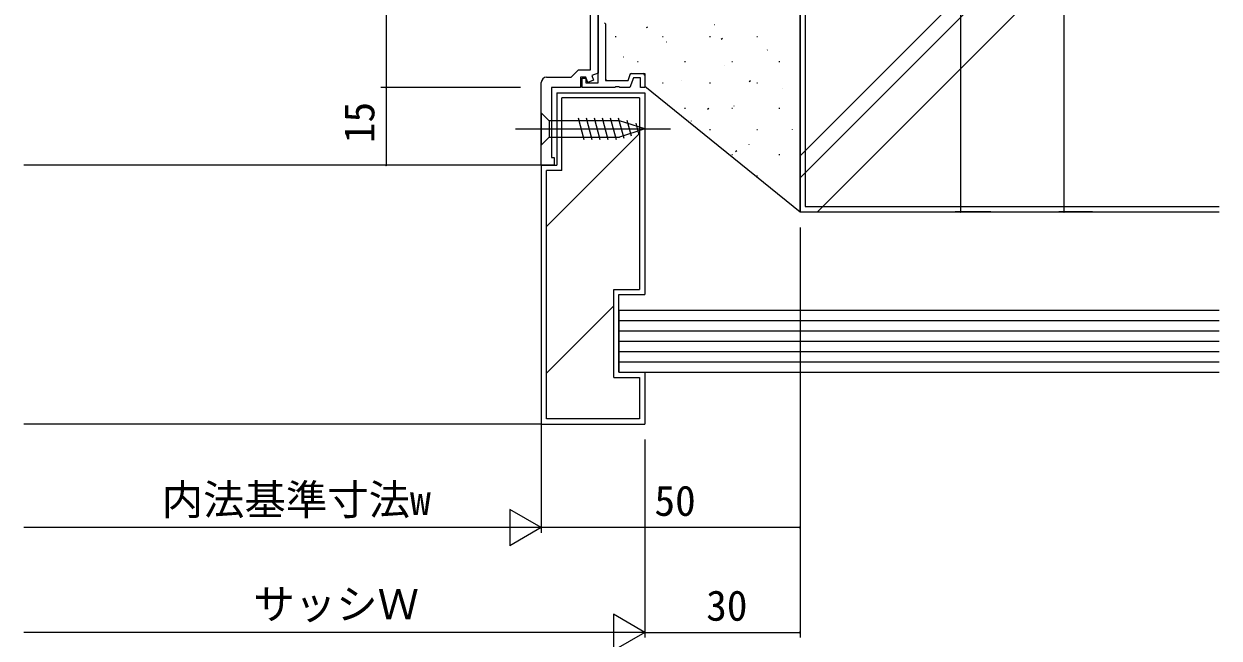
# Model space of a CAD drawing. Units: millimetres, scale not verified. Extents: x -1188 to -198, y -840 to 760.
# Drawn here: x -599 to -368, y 102.8 to 221.5 of the extents above; entities that cross this region are included whole.
import ezdxf
from ezdxf.enums import TextEntityAlignment as Align

# ---------------------------------------------------------------- set-up
doc = ezdxf.new("R2010")
doc.units = ezdxf.units.MM
doc.header["$LTSCALE"] = 4
doc.linetypes.add('CHAIN2', pattern=[12, 9, -1, 1, -1])
for name, color, linetype, lineweight in [('0-3_YKK_11', 7, 'Continuous', 9), ('0-4_YKK_12', 2, 'Continuous', 9), ('0-5_YSS_K', 3, 'Continuous', 9), ('0-6_YKK_13', 4, 'Continuous', 9), ('0-7_YKK_D', 6, 'Continuous', 9)]:
    doc.layers.add(name, color=color, linetype=linetype, lineweight=lineweight)
doc.styles.add('ＭＳ ゴシック', font='')
doc.styles.get('ＭＳ ゴシック').set_extended_font_data('MS Gothic')

msp = doc.modelspace()

# ---------------------------------------------------------------- linework, layer by layer
at = {"layer": '0-3_YKK_11'}
for p, q in [((-489.498, 212.596), (-489.498, 235.896)), ((-488, 210.096), (-488, 237.196)), ((-487.998, 236.396), (-487.998, 212.002)), ((-486.8, 221.697), (-486.6, 221.497)), ((-486.6, 221.497), (-486.6, 210.596)), ((-493.2, 211.196), (-491.8, 212.596)), ((-491.8, 212.596), (-489.498, 212.596)), ((-498, 211.196), (-493.2, 211.196)), ((-491.4, 211.196), (-491.4, 209.196)), ((-490.4, 211.196), (-491.4, 211.196)), ((-491.1, 210.996), (-490.4, 210.996)), ((-491.1, 209.196), (-491.1, 210.996)), ((-490.036, 210.196), (-490.4, 211.196)), ((-490.4, 210.996), (-490.4, 210.096)), ((-488.908, 210.606), (-490.036, 210.196)), ((-487.998, 212.002), (-489.25, 211.546)), ((-489.25, 211.546), (-488.908, 210.606)), ((-486.6, 210.596), (-482.242, 210.596)), ((-482.242, 210.596), (-481.769, 211.896)), ((-481.208, 211.096), (-481.9, 209.196)), ((-481.769, 211.896), (-479, 211.896)), ((-479.8, 211.096), (-481.208, 211.096)), ((-479.8, 209.196), (-479.8, 211.096)), ((-479, 211.896), (-479, 209.196)), ((-499, 194.196), (-499, 210.196)), ((-497, 209.196), (-497, 195.696)), ((-491.4, 209.196), (-497, 209.196)), ((-484.758, 209.196), (-491.1, 209.196)), ((-490.4, 210.096), (-488, 210.096)), ((-484.575, 209.316), (-484.758, 209.196)), ((-484.025, 209.316), (-484.575, 209.316)), ((-483.842, 209.196), (-484.025, 209.316)), ((-481.9, 209.196), (-483.842, 209.196)), ((-479, 209.196), (-479.8, 209.196)), ((-496.5, 194.196), (-499, 194.196)), ((-497, 195.696), (-496.5, 195.696)), ((-496.5, 195.696), (-496.5, 194.196))]:
    msp.add_line(p, q, dxfattribs=at)
msp.add_arc((-498, 210.196), 1, 90, 179.99998, dxfattribs=at)
at = {"layer": '0-4_YKK_12'}
msp.add_line((-499, 194.196), (-599, 194.196), dxfattribs=at)
at = {"layer": '0-5_YSS_K'}
for p, q in [((-449, 195.983), (-368, 276.983)), ((-449, 191.74), (-368, 272.74)), ((-445.645, 185.196), (-368, 262.841)), ((-448, 252.124), (-448, 186.196)), ((-486.6, 221.497), (-486.6, 210.896)), ((-478.646, 220.773), (-478.396, 220.938)), ((-465.498, 221.372), (-465.47, 221.382)), ((-484.702, 219.052), (-484.552, 219.052)), ((-475.582, 219.052), (-475.432, 219.052)), ((-474.859, 218.057), (-474.831, 218.067)), ((-466.462, 219.052), (-466.312, 219.052)), ((-464.238, 218.556), (-463.988, 218.721)), ((-457.342, 219.052), (-457.192, 219.052)), ((-486.6, 215.508), (-486.464, 215.598)), ((-483.088, 215.143), (-483.06, 215.153)), ((-455.331, 216.45), (-455.303, 216.46)), ((-480.427, 214.207), (-480.277, 214.207)), ((-471.307, 214.207), (-471.157, 214.207)), ((-463.56, 213.536), (-463.532, 213.546)), ((-462.187, 214.207), (-462.037, 214.207)), ((-453.067, 214.207), (-452.917, 214.207)), ((-486.3, 210.596), (-482.242, 210.596)), ((-482.242, 210.596), (-481.841, 211.699)), ((-481.559, 211.896), (-479.3, 211.896)), ((-479, 211.596), (-479, 209.496)), ((-471.931, 210.572), (-471.903, 210.582)), ((-458.824, 210.386), (-458.573, 210.552)), ((-496, 208.192), (-496, 194.192)), ((-496, 208.192), (-479, 208.192)), ((-479, 209.496), (-449, 185.196)), ((-479, 209.496), (-449, 185.196)), ((-479, 208.192), (-479, 169.192)), ((-475.582, 210.082), (-475.432, 210.082)), ((-466.462, 210.082), (-466.312, 210.082)), ((-457.342, 210.082), (-457.192, 210.082)), ((-452.403, 208.964), (-452.375, 208.974)), ((-495, 193.192), (-495, 207.192)), ((-480, 207.192), (-495, 207.192)), ((-480, 207.192), (-480, 170.192)), ((-461.764, 205.649), (-461.735, 205.659)), ((-471.307, 205.237), (-471.157, 205.237)), ((-466.892, 205.046), (-466.641, 205.212)), ((-462.187, 205.237), (-462.037, 205.237)), ((-453.067, 205.237), (-452.917, 205.237)), ((-469.993, 202.735), (-469.965, 202.745)), ((-466.462, 201.112), (-466.312, 201.112)), ((-457.342, 201.112), (-457.192, 201.112)), ((-450.465, 201.127), (-450.437, 201.137)), ((-480, 200.329), (-498, 182.329)), ((-461.477, 196.876), (-461.227, 197.042)), ((-458.836, 198.163), (-458.808, 198.173)), ((-499, 194.192), (-496, 194.192)), ((-499, 194.192), (-499, 144.192)), ((-462.187, 196.267), (-462.037, 196.267)), ((-453.067, 196.267), (-452.917, 196.267)), ((-495, 193.192), (-498, 193.192)), ((-498, 145.192), (-498, 193.192)), ((-457.342, 192.142), (-457.192, 192.142)), ((-449, 185.196), (-368, 185.196)), ((-448, 186.196), (-368, 186.196)), ((-485, 153.192), (-485, 170.192)), ((-485, 170.192), (-480, 170.192)), ((-484, 154.192), (-484, 169.192)), ((-484, 169.192), (-479, 169.192)), ((-485, 167.045), (-498, 154.045)), ((-484, 166.192), (-484, 154.192)), ((-484, 166.192), (-368, 166.192)), ((-484, 164.192), (-368, 164.192)), ((-484, 162.192), (-368, 162.192)), ((-484, 160.192), (-368, 160.192)), ((-484, 158.192), (-368, 158.192)), ((-484, 156.192), (-368, 156.192)), ((-485, 153.192), (-480, 153.192)), ((-484, 154.192), (-368, 154.192)), ((-484, 154.192), (-479, 154.192)), ((-480, 153.192), (-480, 145.192)), ((-479, 154.192), (-479, 144.192)), ((-499, 144.192), (-599, 144.192)), ((-499, 144.192), (-479, 144.192)), ((-480, 145.192), (-498, 145.192))]:
    msp.add_line(p, q, dxfattribs=at)
msp.add_lwpolyline([(-449, 300.196), (-449, 185.196), (-449, 300.196)], dxfattribs=at)
for centre, start, end in [((-486.3, 210.896), 180.00002, 270), ((-481.559, 211.596), 90, 160), ((-479.3, 211.596), 359.99998, 89.99998)]:
    msp.add_arc(centre, 0.3, start, end, dxfattribs=at)
at = {"layer": '0-6_YKK_13'}
for p, q in [((-499, 204.298), (-497.45, 202.748)), ((-499, 204.298), (-499, 198.098)), ((-490.706, 199.098), (-491.832, 203.298)), ((-489.153, 199.098), (-490.279, 203.298)), ((-487.6, 199.098), (-488.726, 203.298)), ((-486.047, 199.098), (-487.173, 203.298)), ((-484.494, 199.098), (-485.62, 203.298)), ((-483.011, 199.357), (-484.067, 203.298)), ((-497.45, 202.748), (-497.45, 199.648)), ((-483.916, 202.748), (-497.45, 202.748)), ((-479, 201.198), (-483.916, 202.748)), ((-479, 201.198), (-483.916, 199.648)), ((-481.579, 199.808), (-482.392, 202.844)), ((-480.147, 200.26), (-480.696, 202.31)), ((-499, 198.098), (-497.45, 199.648)), ((-497.45, 199.648), (-483.916, 199.648))]:
    msp.add_line(p, q, dxfattribs=at)
at = {"layer": '0-6_YKK_13', "linetype": 'CHAIN2'}
msp.add_line((-504, 201.198), (-474, 201.198), dxfattribs=at)
at = {"layer": '0-7_YKK_D'}
for p, q in [((-398, 355.196), (-398, 185.196)), ((-418, 300.196), (-418, 185.196)), ((-529, 295.196), (-529, 209.197)), ((-503.003, 209.197), (-530, 209.197)), ((-503.003, 209.197), (-530, 209.197)), ((-529, 209.197), (-529, 194.196)), ((-502.533, 194.196), (-530, 194.196)), ((-412.112, 185.196), (-419, 185.196)), ((-392.5, 185.196), (-399, 185.196)), ((-449, 182.196), (-449, 102.935)), ((-449, 182.196), (-449, 123.192)), ((-499, 166.196), (-499, 123.192)), ((-499, 166.196), (-499, 123.192)), ((-479, 141.196), (-479, 102.935)), ((-479, 141.196), (-479, 102.935)), ((-505.062, 127.692), (-505.062, 120.692)), ((-499, 124.192), (-505.062, 127.692)), ((-506, 124.192), (-599, 124.192)), ((-499, 124.192), (-511.124, 124.192)), ((-499, 124.192), (-505.062, 120.692)), ((-449, 124.192), (-499, 124.192)), ((-485.062, 107.435), (-485.062, 100.435)), ((-479, 103.935), (-485.062, 107.435)), ((-486, 103.935), (-599, 103.935)), ((-479, 103.935), (-491.124, 103.935)), ((-479, 103.935), (-485.062, 100.435)), ((-479, 103.935), (-449, 103.935))]:
    msp.add_line(p, q, dxfattribs=at)
for centre, start, end in [((-529, 209.197), 90, 270), ((-529, 209.197), 90, 270), ((-529, 209.197), 270, 90), ((-529, 209.197), 270, 90), ((-529, 194.196), 90, 270), ((-529, 194.196), 270, 90), ((-418, 185.196), 90, 270), ((-418, 185.196), 270, 90), ((-398, 185.196), 90, 270), ((-398, 185.196), 270, 90), ((-449, 124.192), 0, 180), ((-449, 124.192), 180, 0), ((-449, 103.935), 0, 180), ((-449, 103.935), 180, 0)]:
    msp.add_arc(centre, 0.106, start, end, dxfattribs=at)

# ---------------------------------------------------------------- texts
at = {"layer": '0-7_YKK_D', "color": 4, "style": 'ＭＳ ゴシック'}
msp.add_text('15', height=5.865, rotation=90, dxfattribs=at).set_placement((-529.5, 198.456), align=Align.BOTTOM_LEFT)
for s, p in [('内法基準寸法w', (-572.37, 124.89)), ('50', (-477.131, 124.692)), ('サッシＷ', (-554.646, 104.709)), ('30', (-467.131, 104.435))]:
    msp.add_text(s, height=5.865, dxfattribs=at).set_placement(p, align=Align.BOTTOM_LEFT)

doc.saveas('drawing.dxf')
